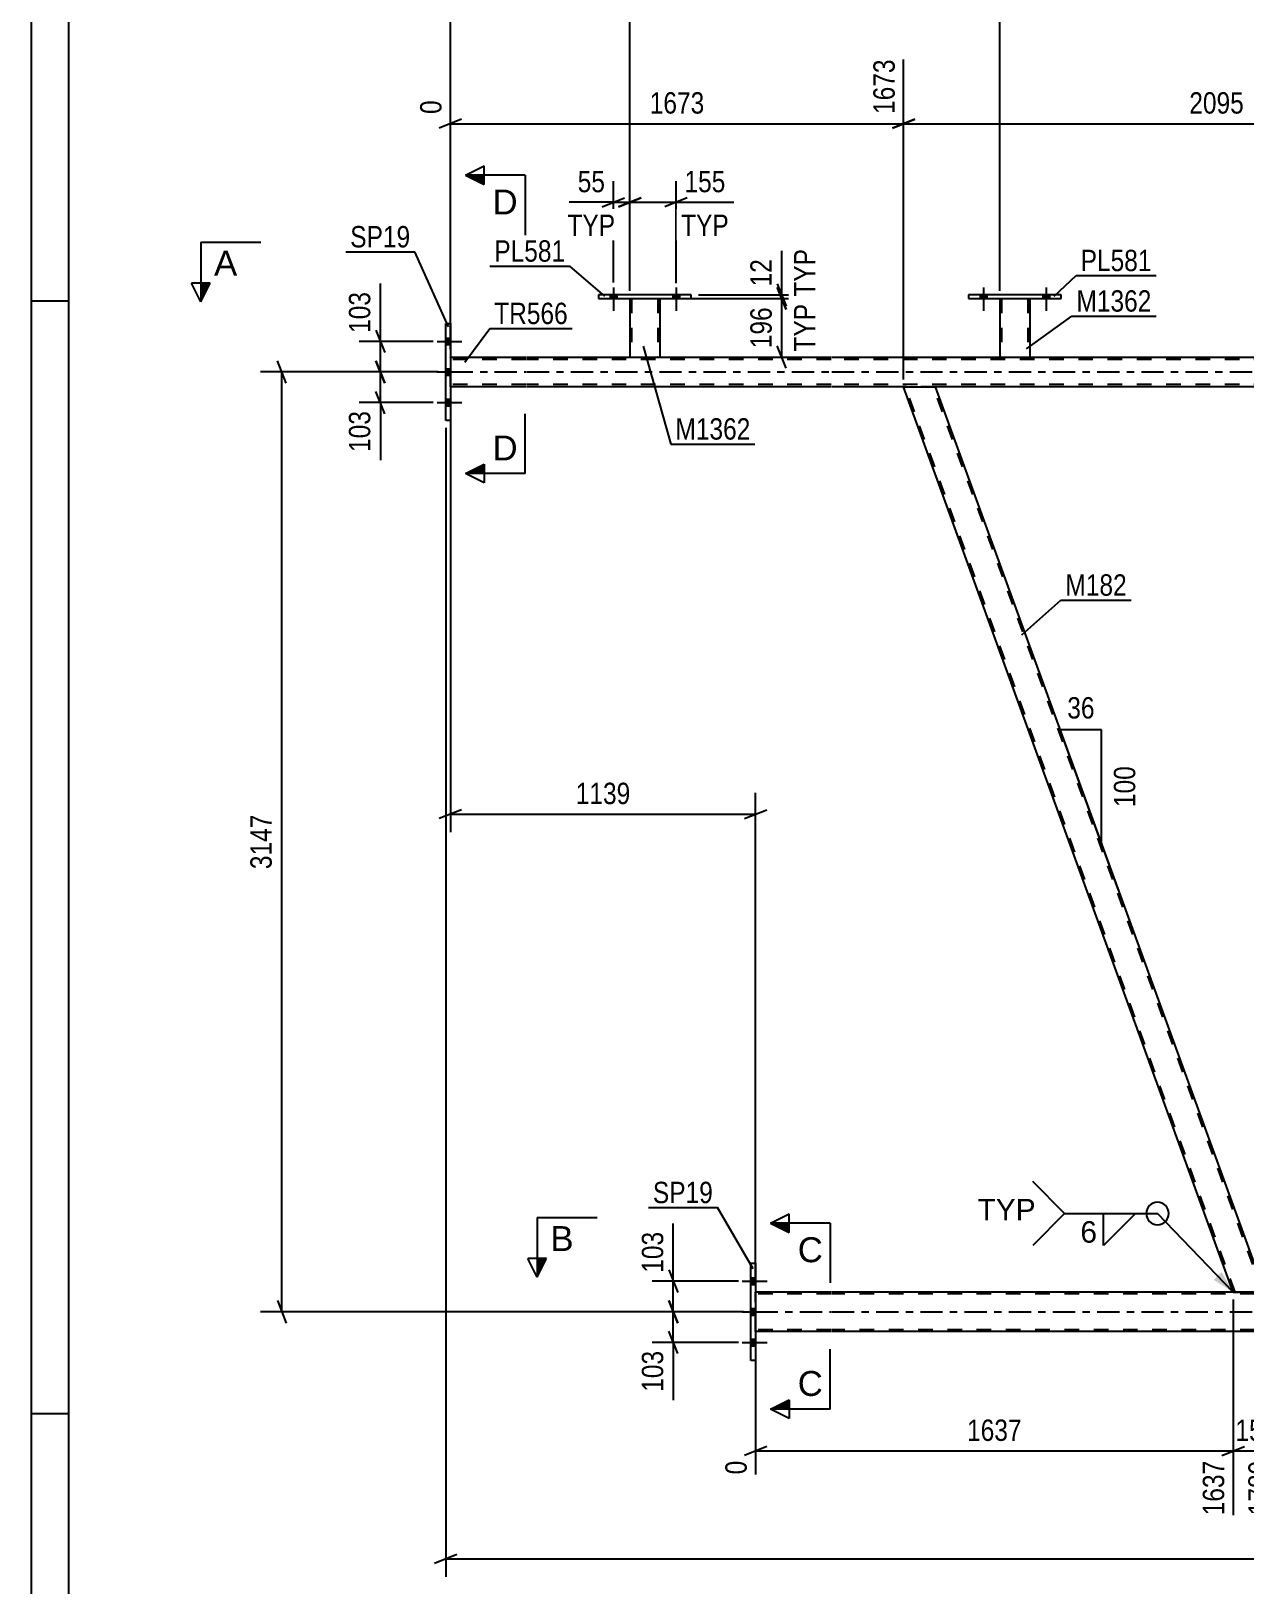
# Model space of a CAD drawing. Header units: millimetres. Extents: x 0 to 841, y 0 to 594.
# Drawn here: x 0 to 162.5, y 275.1 to 483.2 of the extents above; entities that cross this region are included whole.
import ezdxf

# ---------------------------------------------------------------- set-up
doc = ezdxf.new("R2010")
doc.units = ezdxf.units.MM
doc.linetypes.add('DXK_LINE_DOT2', pattern=[3.9198, 1.9599, -1.9599])
doc.linetypes.add('DXK_LINE_DOT3', pattern=[5.9187, 2.979, -0.9799, 0.9799, -0.9799])
doc.styles.add('Arial', font='ARIAL.TTF', dxfattribs={"height": 0.2})
doc.styles.add('Arial Narrow', font='ARIALN.TTF', dxfattribs={"height": 0.2})

# ---------------------------------------------------------------- blocks, each defined once
blk = doc.blocks.new('Unknown-318887959-1135')
at = {"color": 5, "linetype": 'Continuous'}
for p, q in [((0, 594), (0, 0)), ((5, 589), (5, 5)), ((5, 447), (0, 447)), ((5, 298), (0, 298))]:
    blk.add_line(p, q, dxfattribs=at)
blk = doc.blocks.new('Bolt-318887959-3655 - 3653')
at = {"linetype": 'Continuous'}
for points in [[(127.09, 447.37), (127.97, 447.37), (127.97, 447.85), (127.09, 447.85)], [(135.49, 447.37), (136.37, 447.37), (136.37, 447.85), (135.49, 447.85)]]:
    blk.add_hatch(color=1, dxfattribs=at).paths.add_polyline_path(points)
at = {"color": 1, "linetype": 'Continuous'}
for p, q in [((127.09, 447.85), (127.09, 447.37)), ((127.53, 448.85), (127.53, 445.73)), ((127.97, 447.85), (127.97, 447.37)), ((135.49, 447.85), (135.49, 447.37)), ((135.93, 448.85), (135.93, 445.73)), ((136.37, 447.85), (136.37, 447.37))]:
    blk.add_line(p, q, dxfattribs=at)
blk = doc.blocks.new('Part-318887959-3784 - 3653')
at = {"color": 7, "linetype": 'DXK_LINE_DOT2'}
for p, q in [((129.73, 447.38), (133.73, 447.38)), ((129.73, 447.37), (129.73, 447.38)), ((129.73, 447.38), (129.73, 447.37)), ((129.97, 447.38), (129.97, 439.53)), ((133.49, 447.38), (133.49, 439.53)), ((133.73, 447.38), (133.73, 447.37)), ((133.73, 447.37), (133.73, 447.38)), ((133.43, 439.53), (133.47, 439.53)), ((133.43, 439.53), (133.47, 439.53)), ((133.47, 439.53), (133.49, 439.53)), ((133.47, 439.53), (133.49, 439.53))]:
    blk.add_line(p, q, dxfattribs=at)
at = {"color": 2, "linetype": 'Continuous'}
for p, q in [((129.73, 447.37), (129.73, 439.53)), ((133.73, 447.37), (133.73, 439.53)), ((129.73, 439.53), (133.73, 439.53))]:
    blk.add_line(p, q, dxfattribs=at)
blk = doc.blocks.new('Part-318887959-3839 - 3653')
at = {"color": 2, "linetype": 'Continuous'}
for p, q in [((75.98, 447.85), (75.98, 447.37)), ((88.38, 447.85), (75.98, 447.85)), ((88.38, 447.37), (88.38, 447.85)), ((75.98, 447.37), (88.38, 447.37))]:
    blk.add_line(p, q, dxfattribs=at)
blk = doc.blocks.new('Bolt-318887959-3850 - 3653')
at = {"linetype": 'Continuous'}
for points in [[(77.54, 447.37), (78.42, 447.37), (78.42, 447.85), (77.54, 447.85)], [(85.94, 447.37), (86.82, 447.37), (86.82, 447.85), (85.94, 447.85)]]:
    blk.add_hatch(color=1, dxfattribs=at).paths.add_polyline_path(points)
at = {"color": 1, "linetype": 'Continuous'}
for p, q in [((77.54, 447.85), (77.54, 447.37)), ((77.98, 448.85), (77.98, 445.73)), ((78.42, 447.85), (78.42, 447.37)), ((85.94, 447.85), (85.94, 447.37)), ((86.38, 448.85), (86.38, 445.73)), ((86.82, 447.85), (86.82, 447.37))]:
    blk.add_line(p, q, dxfattribs=at)
blk = doc.blocks.new('Part-318887959-3844 - 3653')
at = {"color": 7, "linetype": 'DXK_LINE_DOT2'}
for p, q in [((80.18, 447.38), (84.18, 447.38)), ((80.18, 447.37), (80.18, 447.38)), ((80.18, 447.38), (80.18, 447.37)), ((80.42, 447.38), (80.42, 439.53)), ((83.94, 447.38), (83.94, 439.53)), ((84.18, 447.38), (84.18, 447.37)), ((84.18, 447.37), (84.18, 447.38)), ((83.92, 439.53), (83.88, 439.53)), ((83.88, 439.53), (83.92, 439.53)), ((83.94, 439.53), (83.92, 439.53)), ((83.92, 439.53), (83.94, 439.53))]:
    blk.add_line(p, q, dxfattribs=at)
at = {"color": 2, "linetype": 'Continuous'}
for p, q in [((80.18, 447.37), (80.18, 439.53)), ((84.18, 447.37), (84.18, 439.53)), ((80.18, 439.53), (84.18, 439.53))]:
    blk.add_line(p, q, dxfattribs=at)
blk = doc.blocks.new('Part-318887959-3849 - 3653')
at = {"color": 2, "linetype": 'Continuous'}
for p, q in [((125.53, 447.85), (125.53, 447.37)), ((137.93, 447.85), (125.53, 447.85)), ((137.93, 447.37), (137.93, 447.85)), ((125.53, 447.37), (137.93, 447.37))]:
    blk.add_line(p, q, dxfattribs=at)
blk = doc.blocks.new('Bolt-318887959-3851 - 3653')
at = {"linetype": 'Continuous'}
for points in [[(77.54, 447.37), (78.42, 447.37), (78.42, 447.85), (77.54, 447.85)], [(85.94, 447.37), (86.82, 447.37), (86.82, 447.85), (85.94, 447.85)]]:
    blk.add_hatch(color=1, dxfattribs=at).paths.add_polyline_path(points)
at = {"color": 1, "linetype": 'Continuous'}
for p, q in [((77.54, 447.85), (77.54, 447.37)), ((77.98, 448.85), (77.98, 445.73)), ((78.42, 447.85), (78.42, 447.37)), ((85.94, 447.85), (85.94, 447.37)), ((86.38, 448.85), (86.38, 445.73)), ((86.82, 447.85), (86.82, 447.37))]:
    blk.add_line(p, q, dxfattribs=at)
blk = doc.blocks.new('Bolt-318887959-3852 - 3653')
at = {"linetype": 'Continuous'}
for points in [[(127.09, 447.37), (127.97, 447.37), (127.97, 447.85), (127.09, 447.85)], [(135.49, 447.37), (136.37, 447.37), (136.37, 447.85), (135.49, 447.85)]]:
    blk.add_hatch(color=1, dxfattribs=at).paths.add_polyline_path(points)
at = {"color": 1, "linetype": 'Continuous'}
for p, q in [((127.09, 447.85), (127.09, 447.37)), ((127.53, 448.85), (127.53, 445.73)), ((127.97, 447.85), (127.97, 447.37)), ((135.49, 447.85), (135.49, 447.37)), ((135.93, 448.85), (135.93, 445.73)), ((136.37, 447.85), (136.37, 447.37))]:
    blk.add_line(p, q, dxfattribs=at)
blk = doc.blocks.new('Bolt-318887959-3920 - 3653')
at = {"linetype": 'Continuous'}
for points in [[(56.16, 441.19), (56.16, 442.07), (55.52, 442.07), (55.52, 441.19)], [(56.16, 441.19), (56.16, 442.07), (55.52, 442.07), (55.52, 441.19)], [(56.16, 441.19), (56.16, 442.07), (55.52, 442.07), (55.52, 441.19)], [(56.16, 437.09), (56.16, 437.97), (55.52, 437.97), (55.52, 437.09)], [(56.16, 437.09), (56.16, 437.97), (55.52, 437.97), (55.52, 437.09)], [(56.16, 432.99), (56.16, 433.87), (55.52, 433.87), (55.52, 432.99)], [(56.16, 432.99), (56.16, 433.87), (55.52, 433.87), (55.52, 432.99)], [(56.16, 432.99), (56.16, 433.87), (55.52, 433.87), (55.52, 432.99)]]:
    blk.add_hatch(color=1, dxfattribs=at).paths.add_polyline_path(points)
at = {"color": 1, "linetype": 'Continuous'}
for p, q in [((54.36, 441.63), (57.68, 441.63)), ((54.36, 441.63), (57.68, 441.63)), ((54.36, 441.63), (57.68, 441.63)), ((55.52, 442.07), (56.16, 442.07)), ((55.52, 442.07), (56.16, 442.07)), ((55.52, 442.07), (56.16, 442.07)), ((55.52, 441.19), (56.16, 441.19)), ((55.52, 441.19), (56.16, 441.19)), ((55.52, 441.19), (56.16, 441.19)), ((54.36, 437.53), (57.68, 437.53)), ((54.36, 437.53), (57.68, 437.53)), ((55.52, 437.97), (56.16, 437.97)), ((55.52, 437.97), (56.16, 437.97)), ((55.52, 437.09), (56.16, 437.09)), ((55.52, 437.09), (56.16, 437.09)), ((54.36, 433.43), (57.68, 433.43)), ((54.36, 433.43), (57.68, 433.43)), ((54.36, 433.43), (57.68, 433.43)), ((55.52, 433.87), (56.16, 433.87)), ((55.52, 433.87), (56.16, 433.87)), ((55.52, 433.87), (56.16, 433.87)), ((55.52, 432.99), (56.16, 432.99)), ((55.52, 432.99), (56.16, 432.99)), ((55.52, 432.99), (56.16, 432.99))]:
    blk.add_line(p, q, dxfattribs=at)
blk = doc.blocks.new('Bolt-318887959-3921 - 3653')
at = {"linetype": 'Continuous'}
for points in [[(97.03, 315.33), (97.03, 316.21), (96.39, 316.21), (96.39, 315.33)], [(97.03, 315.33), (97.03, 316.21), (96.39, 316.21), (96.39, 315.33)], [(97.03, 315.33), (97.03, 316.21), (96.39, 316.21), (96.39, 315.33)], [(97.03, 311.23), (97.03, 312.11), (96.39, 312.11), (96.39, 311.23)], [(97.03, 311.23), (97.03, 312.11), (96.39, 312.11), (96.39, 311.23)], [(97.03, 307.13), (97.03, 308.01), (96.39, 308.01), (96.39, 307.13)], [(97.03, 307.13), (97.03, 308.01), (96.39, 308.01), (96.39, 307.13)], [(97.03, 307.13), (97.03, 308.01), (96.39, 308.01), (96.39, 307.13)]]:
    blk.add_hatch(color=1, dxfattribs=at).paths.add_polyline_path(points)
at = {"color": 1, "linetype": 'Continuous'}
for p, q in [((95.23, 315.77), (98.55, 315.77)), ((95.23, 315.77), (98.55, 315.77)), ((95.23, 315.77), (98.55, 315.77)), ((96.39, 316.21), (97.03, 316.21)), ((96.39, 316.21), (97.03, 316.21)), ((96.39, 316.21), (97.03, 316.21)), ((96.39, 315.33), (97.03, 315.33)), ((96.39, 315.33), (97.03, 315.33)), ((96.39, 315.33), (97.03, 315.33)), ((95.23, 311.67), (98.55, 311.67)), ((95.23, 311.67), (98.55, 311.67)), ((96.39, 312.11), (97.03, 312.11)), ((96.39, 312.11), (97.03, 312.11)), ((96.39, 311.23), (97.03, 311.23)), ((96.39, 311.23), (97.03, 311.23)), ((96.39, 308.01), (97.03, 308.01)), ((96.39, 308.01), (97.03, 308.01)), ((96.39, 308.01), (97.03, 308.01)), ((95.23, 307.57), (98.55, 307.57)), ((95.23, 307.57), (98.55, 307.57)), ((95.23, 307.57), (98.55, 307.57)), ((96.39, 307.13), (97.03, 307.13)), ((96.39, 307.13), (97.03, 307.13)), ((96.39, 307.13), (97.03, 307.13))]:
    blk.add_line(p, q, dxfattribs=at)
blk = doc.blocks.new('Part-318887959-4007 - 3653')
at = {"color": 2, "linetype": 'Continuous'}
for p, q in [((160.97, 314.31), (116.85, 435.53)), ((116.85, 435.53), (121.11, 435.53)), ((163.96, 317.78), (121.11, 435.53))]:
    blk.add_line(p, q, dxfattribs=at)
at = {"color": 7, "linetype": 'DXK_LINE_DOT2'}
for p, q in [((161.23, 314.31), (117.1, 435.53)), ((164.97, 314.31), (120.85, 435.53)), ((165.23, 314.31), (163.96, 317.78)), ((160.97, 314.31), (165.23, 314.31))]:
    blk.add_line(p, q, dxfattribs=at)
blk = doc.blocks.new('Part-318887959-4024 - 3653')
at = {"color": 2, "linetype": 'Continuous'}
for p, q in [((107.15, 314.31), (97.03, 314.31)), ((241.83, 314.31), (107.25, 314.31)), ((107.15, 309.03), (97.03, 309.03)), ((241.83, 309.03), (107.25, 309.03))]:
    blk.add_line(p, q, dxfattribs=at)
at = {"color": 7, "linetype": 'DXK_LINE_DOT2'}
for p, q in [((97.03, 309.03), (97.03, 314.31)), ((107.15, 314.07), (97.03, 314.07)), ((783.19, 314.07), (107.25, 314.07)), ((107.15, 309.27), (97.03, 309.27)), ((783.19, 309.27), (107.25, 309.27))]:
    blk.add_line(p, q, dxfattribs=at)
at = {"color": 7, "linetype": 'DXK_LINE_DOT3'}
for p, q in [((97.03, 311.67), (107.15, 311.67)), ((107.25, 311.67), (783.19, 311.67))]:
    blk.add_line(p, q, dxfattribs=at)
blk = doc.blocks.new('Part-318887959-4038 - 3653')
at = {"color": 2, "linetype": 'Continuous'}
for p, q in [((55.52, 431.03), (55.52, 444.03)), ((55.52, 444.03), (56.16, 444.03)), ((56.16, 444.03), (56.16, 431.03)), ((56.16, 431.03), (55.52, 431.03))]:
    blk.add_line(p, q, dxfattribs=at)
blk = doc.blocks.new('Part-318887959-4097 - 3653')
at = {"color": 2, "linetype": 'Continuous'}
for p, q in [((56.16, 439.53), (66.28, 439.53)), ((66.38, 439.53), (107.15, 439.53)), ((107.25, 439.53), (608.66, 439.53)), ((66.28, 435.53), (56.16, 435.53)), ((107.15, 435.53), (66.38, 435.53)), ((116.85, 435.53), (107.25, 435.53)), ((200.67, 435.53), (121.11, 435.53))]:
    blk.add_line(p, q, dxfattribs=at)
at = {"color": 7, "linetype": 'DXK_LINE_DOT2'}
for p, q in [((56.16, 435.53), (56.16, 439.53)), ((66.28, 439.21), (56.16, 439.21)), ((107.15, 439.21), (66.38, 439.21)), ((608.66, 439.21), (107.25, 439.21)), ((66.28, 435.85), (56.16, 435.85)), ((107.15, 435.85), (66.38, 435.85)), ((608.66, 435.85), (107.25, 435.85)), ((121.11, 435.53), (116.85, 435.53))]:
    blk.add_line(p, q, dxfattribs=at)
at = {"color": 7, "linetype": 'DXK_LINE_DOT3'}
for p, q in [((56.16, 437.53), (66.28, 437.53)), ((66.38, 437.53), (107.15, 437.53)), ((107.25, 437.53), (608.66, 437.53))]:
    blk.add_line(p, q, dxfattribs=at)
blk = doc.blocks.new('Part-318887959-4113 - 3653')
at = {"color": 2, "linetype": 'Continuous'}
for p, q in [((96.39, 305.17), (96.39, 318.17)), ((96.39, 318.17), (97.03, 318.17)), ((97.03, 318.17), (97.03, 305.17)), ((97.03, 305.17), (96.39, 305.17))]:
    blk.add_line(p, q, dxfattribs=at)
blk = doc.blocks.new('StraightDimension-318887959-5090 - 3653')
at = {"color": 7, "linetype": 'Continuous'}
for p, q in [((129.73, 448.38), (129.73, 498.15)), ((80.18, 448.38), (80.18, 496.32)), ((81.68, 490.14), (78.68, 488.94)), ((80.18, 489.54), (129.73, 489.54)), ((128.23, 488.94), (131.23, 490.14))]:
    blk.add_line(p, q, dxfattribs=at)
at = {"color": 0, "linetype": 'Continuous'}
blk.add_wipeout([(129.13, 498.75), (124.93, 498.75), (124.93, 490.24), (129.13, 490.24)], dxfattribs=at)
at = {"color": 0}
blk.add_wipeout([(109.21, 490.29), (109.21, 494.49), (100.7, 494.49), (100.7, 490.29)], dxfattribs=at)
at = {"color": 3, "linetype": 'Continuous', "style": 'Arial Narrow'}
blk.add_text('1995', height=2.863, rotation=90.0002, dxfattribs=at).set_placement((128.53, 490.84))
at = {"color": 3, "style": 'Arial Narrow'}
blk.add_text('1277', height=2.863, dxfattribs=at).set_placement((101.3, 490.89))
blk = doc.blocks.new('AngleDimension-318887959-4678 - 3653')
at = {"color": 7, "linetype": 'Continuous'}
for p, q in [((143.36, 389.62), (137.82, 389.62)), ((143.36, 374.39), (137.82, 389.62)), ((143.36, 374.39), (143.36, 389.62)), ((145.63, 368.15), (143.36, 374.39))]:
    blk.add_line(p, q, dxfattribs=at)
at = {"color": 0}
for points in [[(143.02, 390.52), (143.02, 394.72), (138.16, 394.72), (138.16, 390.52)], [(148.46, 385.35), (144.26, 385.35), (144.26, 378.66), (148.46, 378.66)]]:
    blk.add_wipeout(points, dxfattribs=at)
at = {"color": 3, "style": 'Arial Narrow'}
blk.add_text('36', height=2.863, dxfattribs=at).set_placement((138.76, 391.12))
blk.add_text('100', height=2.863, rotation=90.0002, dxfattribs=at).set_placement((147.86, 379.26))
blk = doc.blocks.new('StraightDimension-318887959-4635 - 3653')
at = {"color": 7, "linetype": 'Continuous'}
for p, q in [((160.97, 313.31), (160.97, 284.42)), ((167.07, 313.31), (167.07, 284.42)), ((159.47, 292.43), (162.47, 293.63)), ((168.57, 293.63), (165.57, 292.43)), ((160.97, 293.03), (167.07, 293.03))]:
    blk.add_line(p, q, dxfattribs=at)
at = {"color": 0}
blk.add_wipeout([(167.36, 293.78), (167.36, 297.98), (160.68, 297.98), (160.68, 293.78)], dxfattribs=at)
at = {"color": 0, "linetype": 'Continuous'}
blk.add_wipeout([(166.47, 292.33), (162.27, 292.33), (162.27, 283.82), (166.47, 283.82)], dxfattribs=at)
at = {"color": 3, "style": 'Arial Narrow'}
blk.add_text('153', height=2.863, dxfattribs=at).set_placement((161.28, 294.38))
at = {"color": 3, "linetype": 'Continuous', "style": 'Arial Narrow'}
blk.add_text('1789', height=2.863, rotation=90.0002, dxfattribs=at).set_placement((165.87, 284.42))
blk = doc.blocks.new('StraightDimension-318887959-4706 - 3653')
at = {"color": 7, "linetype": 'Continuous'}
for p, q in [((116.85, 436.53), (116.85, 479.39)), ((56.16, 445.03), (56.16, 473.91)), ((57.66, 471.38), (54.66, 470.18)), ((56.16, 470.78), (116.85, 470.78)), ((115.35, 470.18), (118.35, 471.38))]:
    blk.add_line(p, q, dxfattribs=at)
at = {"color": 0, "linetype": 'Continuous'}
for points in [[(116.25, 479.99), (112.05, 479.99), (112.05, 471.48), (116.25, 471.48)], [(55.56, 474.51), (51.36, 474.51), (51.36, 471.48), (55.56, 471.48)]]:
    blk.add_wipeout(points, dxfattribs=at)
at = {"color": 0}
blk.add_wipeout([(90.76, 471.53), (90.76, 475.73), (82.25, 475.73), (82.25, 471.53)], dxfattribs=at)
at = {"color": 3, "linetype": 'Continuous', "style": 'Arial Narrow'}
for s, height, p in [('1673', 2.863, (115.65, 472.08)), ('0', 2.86, (54.96, 472.08))]:
    blk.add_text(s, height=height, rotation=90.0002, dxfattribs=at).set_placement(p)
at = {"color": 3, "style": 'Arial Narrow'}
blk.add_text('1673', height=2.863, dxfattribs=at).set_placement((82.85, 472.13))
blk = doc.blocks.new('StraightDimension-318887959-5061 - 3653')
at = {"color": 7, "linetype": 'Continuous'}
for p, q in [((99.93, 448.88), (101.13, 445.88)), ((85.18, 447.38), (102.93, 447.38)), ((100.53, 439.53), (100.53, 447.38)), ((85.18, 439.53), (102.93, 439.53)), ((101.13, 438.03), (99.93, 441.03))]:
    blk.add_line(p, q, dxfattribs=at)
at = {"color": 0}
blk.add_wipeout([(99.78, 446.8), (95.58, 446.8), (95.58, 440.11), (99.78, 440.11)], dxfattribs=at)
at = {"color": 0, "linetype": 'Continuous'}
blk.add_wipeout([(105.63, 447.25), (101.43, 447.25), (101.43, 439.66), (105.63, 439.66)], dxfattribs=at)
at = {"color": 3, "style": 'Arial Narrow'}
blk.add_text('196', height=2.863, rotation=90.0002, dxfattribs=at).set_placement((99.18, 440.71))
at = {"color": 3, "linetype": 'Continuous', "style": 'Arial Narrow'}
blk.add_text('TYP', height=2.863, rotation=90.0002, dxfattribs=at).set_placement((105.03, 440.26))
blk = doc.blocks.new('StraightDimension-318887959-5035 - 3653')
at = {"color": 7, "linetype": 'Continuous'}
for p, q in [((56.16, 434.53), (56.16, 375.91)), ((97.03, 315.31), (97.03, 381.16)), ((57.66, 378.91), (54.66, 377.71)), ((95.53, 377.71), (98.53, 378.91)), ((56.16, 378.31), (97.03, 378.31))]:
    blk.add_line(p, q, dxfattribs=at)
at = {"color": 0}
blk.add_wipeout([(80.85, 379.06), (80.85, 383.26), (72.34, 383.26), (72.34, 379.06)], dxfattribs=at)
at = {"color": 3, "style": 'Arial Narrow'}
blk.add_text('1139', height=2.863, dxfattribs=at).set_placement((72.94, 379.66))
blk = doc.blocks.new('StraightDimension-318887959-4654 - 3653')
at = {"color": 7, "linetype": 'Continuous'}
for p, q in [((160.97, 313.31), (160.97, 284.42)), ((97.03, 308.03), (97.03, 289.9)), ((98.53, 293.63), (95.53, 292.43)), ((159.47, 292.43), (162.47, 293.63)), ((97.03, 293.03), (160.97, 293.03))]:
    blk.add_line(p, q, dxfattribs=at)
at = {"color": 0}
blk.add_wipeout([(133.26, 293.78), (133.26, 297.98), (124.74, 297.98), (124.74, 293.78)], dxfattribs=at)
at = {"color": 0, "linetype": 'Continuous'}
for points in [[(96.43, 292.33), (92.23, 292.33), (92.23, 289.3), (96.43, 289.3)], [(160.37, 292.33), (156.17, 292.33), (156.17, 283.82), (160.37, 283.82)]]:
    blk.add_wipeout(points, dxfattribs=at)
at = {"color": 3, "style": 'Arial Narrow'}
blk.add_text('1637', height=2.863, dxfattribs=at).set_placement((125.34, 294.38))
at = {"color": 3, "linetype": 'Continuous', "style": 'Arial Narrow'}
for s, height, p in [('0', 2.86, (95.83, 289.9)), ('1637', 2.863, (159.77, 284.42))]:
    blk.add_text(s, height=height, rotation=90.0002, dxfattribs=at).set_placement(p)
blk = doc.blocks.new('StraightDimension-318887959-5100 - 3653')
at = {"color": 7, "linetype": 'Continuous'}
for p, q in [((129.73, 448.38), (129.73, 498.15)), ((180.81, 448.38), (180.81, 498.15)), ((131.23, 490.14), (128.23, 488.94)), ((129.73, 489.54), (180.81, 489.54)), ((179.31, 488.94), (182.31, 490.14))]:
    blk.add_line(p, q, dxfattribs=at)
at = {"color": 0, "linetype": 'Continuous'}
blk.add_wipeout([(180.21, 498.75), (176.01, 498.75), (176.01, 490.24), (180.21, 490.24)], dxfattribs=at)
at = {"color": 0}
blk.add_wipeout([(159.53, 490.29), (159.53, 494.49), (151.01, 494.49), (151.01, 490.29)], dxfattribs=at)
at = {"color": 3, "linetype": 'Continuous', "style": 'Arial Narrow'}
blk.add_text('3272', height=2.863, rotation=90.0002, dxfattribs=at).set_placement((179.61, 490.84))
at = {"color": 3, "style": 'Arial Narrow'}
blk.add_text('1277', height=2.863, dxfattribs=at).set_placement((151.61, 490.89))
blk = doc.blocks.new('StraightDimension-318887959-4384 - 3653')
at = {"color": 7, "linetype": 'Continuous'}
for p, q in [((54.52, 437.53), (30.73, 437.53)), ((34.18, 436.03), (32.98, 439.03)), ((33.58, 311.67), (33.58, 437.53)), ((32.98, 313.17), (34.18, 310.17)), ((95.39, 311.67), (30.73, 311.67))]:
    blk.add_line(p, q, dxfattribs=at)
at = {"color": 0}
blk.add_wipeout([(32.83, 378.86), (28.63, 378.86), (28.63, 370.35), (32.83, 370.35)], dxfattribs=at)
at = {"color": 3, "style": 'Arial Narrow'}
blk.add_text('3147', height=2.863, rotation=90.0002, dxfattribs=at).set_placement((32.23, 370.95))
blk = doc.blocks.new('StraightDimension-318887959-4667 - 3653')
at = {"color": 7, "linetype": 'Continuous'}
for p, q in [((55.52, 430.03), (55.52, 276.17)), ((57.02, 279.17), (54.02, 277.97)), ((55.52, 278.57), (794.05, 278.57))]:
    blk.add_line(p, q, dxfattribs=at)
blk = doc.blocks.new('StraightDimension-318887959-4716 - 3653')
at = {"color": 7, "linetype": 'Continuous'}
for p, q in [((116.85, 436.53), (116.85, 479.39)), ((200.67, 436.53), (200.67, 479.39)), ((118.35, 471.38), (115.35, 470.18)), ((116.85, 470.78), (200.67, 470.78)), ((199.17, 470.18), (202.17, 471.38))]:
    blk.add_line(p, q, dxfattribs=at)
at = {"color": 0, "linetype": 'Continuous'}
blk.add_wipeout([(200.07, 479.99), (195.87, 479.99), (195.87, 471.48), (200.07, 471.48)], dxfattribs=at)
at = {"color": 0}
blk.add_wipeout([(163.01, 471.53), (163.01, 475.73), (154.5, 475.73), (154.5, 471.53)], dxfattribs=at)
at = {"color": 3, "linetype": 'Continuous', "style": 'Arial Narrow'}
blk.add_text('3769', height=2.863, rotation=90.0002, dxfattribs=at).set_placement((199.47, 472.08))
at = {"color": 3, "style": 'Arial Narrow'}
blk.add_text('2095', height=2.863, dxfattribs=at).set_placement((155.1, 472.13))
blk = doc.blocks.new('StraightDimension-318887959-5272 - 3653')
at = {"color": 7, "linetype": 'Continuous'}
for p, q in [((85.4, 317.27), (86.6, 314.27)), ((94.74, 315.77), (83.15, 315.77)), ((86, 311.67), (86, 315.77)), ((86.6, 310.17), (85.4, 313.17)), ((94.74, 311.67), (83.15, 311.67))]:
    blk.add_line(p, q, dxfattribs=at)
at = {"color": 0}
blk.add_wipeout([(85.25, 322.98), (81.05, 322.98), (81.05, 316.3), (85.25, 316.3)], dxfattribs=at)
at = {"color": 7, "linetype": 'Continuous'}
blk.add_line((86, 315.77), (86, 323.51), dxfattribs=at)
blk.add_line((86, 315.77), (86, 323.51), dxfattribs=at)
at = {"color": 3, "style": 'Arial Narrow'}
blk.add_text('103', height=2.863, rotation=90.0002, dxfattribs=at).set_placement((84.65, 316.9))
blk = doc.blocks.new('StraightDimension-318887959-5046 - 3653')
at = {"color": 7, "linetype": 'Continuous'}
for p, q in [((77.98, 449.52), (77.98, 463.1)), ((80.18, 448.38), (80.18, 463.1)), ((76.48, 459.65), (79.48, 460.85)), ((77.98, 460.25), (80.18, 460.25)), ((81.68, 460.85), (78.68, 459.65))]:
    blk.add_line(p, q, dxfattribs=at)
at = {"color": 0}
blk.add_wipeout([(77.45, 461), (77.45, 465.2), (72.6, 465.2), (72.6, 461)], dxfattribs=at)
at = {"color": 7, "linetype": 'Continuous'}
blk.add_line((77.98, 460.25), (72.07, 460.25), dxfattribs=at)
at = {"color": 3, "style": 'Arial Narrow'}
blk.add_text('55', height=2.863, dxfattribs=at).set_placement((73.2, 461.6))
at = {"color": 0, "linetype": 'Continuous'}
blk.add_wipeout([(78.82, 455.15), (78.82, 459.35), (71.23, 459.35), (71.23, 455.15)], dxfattribs=at)
at = {"color": 7, "linetype": 'Continuous'}
blk.add_line((77.98, 460.25), (72.07, 460.25), dxfattribs=at)
at = {"color": 3, "linetype": 'Continuous', "style": 'Arial Narrow'}
blk.add_text('TYP', height=2.863, dxfattribs=at).set_placement((71.83, 455.75))
blk = doc.blocks.new('StraightDimension-318887959-5053 - 3653')
at = {"color": 7, "linetype": 'Continuous'}
for p, q in [((80.18, 448.38), (80.18, 463.1)), ((86.38, 449.41), (86.38, 463.1)), ((78.68, 459.65), (81.68, 460.85)), ((80.18, 460.25), (86.38, 460.25)), ((87.88, 460.85), (84.88, 459.65))]:
    blk.add_line(p, q, dxfattribs=at)
at = {"color": 0}
blk.add_wipeout([(93.59, 461), (93.59, 465.2), (86.9, 465.2), (86.9, 461)], dxfattribs=at)
at = {"color": 7, "linetype": 'Continuous'}
blk.add_line((86.38, 460.25), (94.11, 460.25), dxfattribs=at)
at = {"color": 3, "style": 'Arial Narrow'}
blk.add_text('155', height=2.863, dxfattribs=at).set_placement((87.5, 461.6))
at = {"color": 0, "linetype": 'Continuous'}
blk.add_wipeout([(94.04, 455.15), (94.04, 459.35), (86.45, 459.35), (86.45, 455.15)], dxfattribs=at)
at = {"color": 7, "linetype": 'Continuous'}
blk.add_line((86.38, 460.25), (94.11, 460.25), dxfattribs=at)
at = {"color": 3, "linetype": 'Continuous', "style": 'Arial Narrow'}
blk.add_text('TYP', height=2.863, dxfattribs=at).set_placement((87.05, 455.75))
blk = doc.blocks.new('StraightDimension-318887959-5071 - 3653')
at = {"color": 7, "linetype": 'Continuous'}
for p, q in [((89.38, 447.85), (102.93, 447.85)), ((99.93, 449.35), (101.13, 446.35)), ((101.13, 445.88), (99.93, 448.88)), ((100.53, 447.38), (100.53, 447.85)), ((85.18, 447.38), (102.93, 447.38))]:
    blk.add_line(p, q, dxfattribs=at)
at = {"color": 0}
blk.add_wipeout([(99.78, 453.24), (95.58, 453.24), (95.58, 448.38), (99.78, 448.38)], dxfattribs=at)
at = {"color": 7, "linetype": 'Continuous'}
blk.add_line((100.53, 447.85), (100.53, 453.76), dxfattribs=at)
at = {"color": 3, "style": 'Arial Narrow'}
blk.add_text('12', height=2.863, rotation=90.0002, dxfattribs=at).set_placement((99.18, 448.98))
at = {"color": 0, "linetype": 'Continuous'}
blk.add_wipeout([(105.63, 454.6), (101.43, 454.6), (101.43, 447.01), (105.63, 447.01)], dxfattribs=at)
at = {"color": 7, "linetype": 'Continuous'}
blk.add_line((100.53, 447.85), (100.53, 453.76), dxfattribs=at)
at = {"color": 3, "linetype": 'Continuous', "style": 'Arial Narrow'}
blk.add_text('TYP', height=2.863, rotation=90.0002, dxfattribs=at).set_placement((105.03, 447.61))
blk = doc.blocks.new('StraightDimension-318887959-5080 - 3653')
at = {"color": 7, "linetype": 'Continuous'}
for p, q in [((80.18, 448.38), (80.18, 496.32)), ((56.16, 440.53), (56.16, 492.67)), ((57.66, 490.14), (54.66, 488.94)), ((56.16, 489.54), (80.18, 489.54)), ((78.68, 488.94), (81.68, 490.14))]:
    blk.add_line(p, q, dxfattribs=at)
at = {"color": 0, "linetype": 'Continuous'}
for points in [[(79.58, 496.92), (75.38, 496.92), (75.38, 490.24), (79.58, 490.24)], [(55.56, 493.27), (51.36, 493.27), (51.36, 490.24), (55.56, 490.24)]]:
    blk.add_wipeout(points, dxfattribs=at)
at = {"color": 0}
blk.add_wipeout([(71.51, 490.29), (71.51, 494.49), (64.83, 494.49), (64.83, 490.29)], dxfattribs=at)
at = {"color": 3, "linetype": 'Continuous', "style": 'Arial Narrow'}
for s, height, p in [('718', 2.863, (78.98, 490.84)), ('0', 2.86, (54.96, 490.84))]:
    blk.add_text(s, height=height, rotation=90.0002, dxfattribs=at).set_placement(p)
at = {"color": 3, "style": 'Arial Narrow'}
blk.add_text('718', height=2.863, dxfattribs=at).set_placement((65.43, 490.89))
blk = doc.blocks.new('StraightDimension-318887959-5251 - 3653')
at = {"color": 7, "linetype": 'Continuous'}
for p, q in [((53.86, 441.63), (43.92, 441.63)), ((46.17, 443.13), (47.37, 440.13)), ((46.77, 437.53), (46.77, 441.63)), ((53.86, 437.53), (43.92, 437.53)), ((47.37, 436.03), (46.17, 439.03))]:
    blk.add_line(p, q, dxfattribs=at)
at = {"color": 0}
blk.add_wipeout([(46.02, 448.84), (41.82, 448.84), (41.82, 442.16), (46.02, 442.16)], dxfattribs=at)
at = {"color": 7, "linetype": 'Continuous'}
blk.add_line((46.77, 441.63), (46.77, 449.37), dxfattribs=at)
blk.add_line((46.77, 441.63), (46.77, 449.37), dxfattribs=at)
at = {"color": 3, "style": 'Arial Narrow'}
blk.add_text('103', height=2.863, rotation=90.0002, dxfattribs=at).set_placement((45.42, 442.76))
blk = doc.blocks.new('StraightDimension-318887959-5261 - 3653')
at = {"color": 7, "linetype": 'Continuous'}
for p, q in [((53.86, 437.53), (43.92, 437.53)), ((46.17, 439.03), (47.37, 436.03)), ((46.77, 433.43), (46.77, 437.53)), ((47.37, 431.93), (46.17, 434.93)), ((53.86, 433.43), (43.92, 433.43))]:
    blk.add_line(p, q, dxfattribs=at)
at = {"color": 0}
blk.add_wipeout([(46.02, 432.91), (41.82, 432.91), (41.82, 426.22), (46.02, 426.22)], dxfattribs=at)
at = {"color": 7, "linetype": 'Continuous'}
blk.add_line((46.77, 433.43), (46.77, 425.7), dxfattribs=at)
blk.add_line((46.77, 433.43), (46.77, 425.7), dxfattribs=at)
at = {"color": 3, "style": 'Arial Narrow'}
blk.add_text('103', height=2.863, rotation=90.0002, dxfattribs=at).set_placement((45.42, 426.82))
blk = doc.blocks.new('StraightDimension-318887959-5282 - 3653')
at = {"color": 7, "linetype": 'Continuous'}
for p, q in [((85.4, 313.17), (86.6, 310.17)), ((94.74, 311.67), (83.15, 311.67)), ((86, 307.57), (86, 311.67)), ((86.6, 306.07), (85.4, 309.07)), ((94.74, 307.57), (83.15, 307.57))]:
    blk.add_line(p, q, dxfattribs=at)
at = {"color": 0}
blk.add_wipeout([(85.25, 307.05), (81.05, 307.05), (81.05, 300.36), (85.25, 300.36)], dxfattribs=at)
at = {"color": 7, "linetype": 'Continuous'}
blk.add_line((86, 307.57), (86, 299.84), dxfattribs=at)
blk.add_line((86, 307.57), (86, 299.84), dxfattribs=at)
at = {"color": 3, "style": 'Arial Narrow'}
blk.add_text('103', height=2.863, rotation=90.0002, dxfattribs=at).set_placement((84.65, 300.96))
blk = doc.blocks.new('Mark-318887959-4093 - 3653')
at = {"color": 0}
blk.add_wipeout([(71.88, 443.94), (71.88, 446.94), (62.02, 446.94), (62.02, 443.94)], dxfattribs=at)
blk.add_wipeout([(71.88, 443.94), (71.88, 446.94), (62.02, 446.94), (62.02, 443.94)], dxfattribs=at)
at = {"color": 30, "linetype": 'Continuous'}
for p, q in [((58.08, 438.82), (61.42, 443.34)), ((61.42, 443.34), (72.48, 443.34))]:
    blk.add_line(p, q, dxfattribs=at)
at = {"color": 3, "style": 'Arial Narrow'}
blk.add_text('TR566', height=2.863, dxfattribs=at).set_placement((62.02, 443.94))
blk = doc.blocks.new('Mark-318887959-3835 - 3653')
at = {"color": 0}
blk.add_wipeout([(71.54, 452.3), (71.54, 455.3), (62.03, 455.3), (62.03, 452.3)], dxfattribs=at)
blk.add_wipeout([(71.54, 452.3), (71.54, 455.3), (62.03, 455.3), (62.03, 452.3)], dxfattribs=at)
at = {"color": 30, "linetype": 'Continuous'}
for p in [(61.43, 451.7), (76.83, 447.66)]:
    blk.add_line(p, (72.14, 451.7), dxfattribs=at)
at = {"color": 3, "style": 'Arial Narrow'}
blk.add_text('PL581', height=2.863, dxfattribs=at).set_placement((62.03, 452.3))
blk = doc.blocks.new('Mark-318887959-3780 - 3653')
at = {"color": 0}
blk.add_wipeout([(150.05, 445.61), (150.05, 448.61), (139.99, 448.61), (139.99, 445.61)], dxfattribs=at)
blk.add_wipeout([(150.05, 445.61), (150.05, 448.61), (139.99, 448.61), (139.99, 445.61)], dxfattribs=at)
at = {"color": 30, "linetype": 'Continuous'}
for p, q in [((133.28, 440.61), (139.39, 445.01)), ((139.39, 445.01), (150.65, 445.01))]:
    blk.add_line(p, q, dxfattribs=at)
at = {"color": 3, "style": 'Arial Narrow'}
blk.add_text('M1362', height=2.863, dxfattribs=at).set_placement((139.99, 445.61))
blk = doc.blocks.new('Mark-318887959-3840 - 3653')
at = {"color": 0}
blk.add_wipeout([(96.34, 428.47), (96.34, 431.47), (86.29, 431.47), (86.29, 428.47)], dxfattribs=at)
blk.add_wipeout([(96.34, 428.47), (96.34, 431.47), (86.29, 431.47), (86.29, 428.47)], dxfattribs=at)
at = {"color": 30, "linetype": 'Continuous'}
for p, q in [((81.98, 440.98), (85.69, 427.87)), ((85.69, 427.87), (96.94, 427.87))]:
    blk.add_line(p, q, dxfattribs=at)
at = {"color": 3, "style": 'Arial Narrow'}
blk.add_text('M1362', height=2.863, dxfattribs=at).set_placement((86.29, 428.47))
blk = doc.blocks.new('Mark-318887959-3845 - 3653')
at = {"color": 0}
blk.add_wipeout([(150.06, 451.03), (150.06, 454.03), (140.55, 454.03), (140.55, 451.03)], dxfattribs=at)
blk.add_wipeout([(150.06, 451.03), (150.06, 454.03), (140.55, 454.03), (140.55, 451.03)], dxfattribs=at)
at = {"color": 30, "linetype": 'Continuous'}
for p, q in [((137.01, 447.68), (139.95, 450.43)), ((139.95, 450.43), (150.66, 450.43))]:
    blk.add_line(p, q, dxfattribs=at)
at = {"color": 3, "style": 'Arial Narrow'}
blk.add_text('PL581', height=2.863, dxfattribs=at).set_placement((140.55, 451.03))
blk = doc.blocks.new('Mark-318887959-4003 - 3653')
at = {"color": 0}
blk.add_wipeout([(146.73, 407.57), (146.73, 410.57), (138.51, 410.57), (138.51, 407.57)], dxfattribs=at)
blk.add_wipeout([(146.73, 407.57), (146.73, 410.57), (138.51, 410.57), (138.51, 407.57)], dxfattribs=at)
at = {"color": 30, "linetype": 'Continuous'}
for p, q in [((132.66, 402.34), (137.91, 406.97)), ((137.91, 406.97), (147.33, 406.97))]:
    blk.add_line(p, q, dxfattribs=at)
at = {"color": 3, "style": 'Arial Narrow'}
blk.add_text('M182', height=2.863, dxfattribs=at).set_placement((138.51, 407.57))
blk = doc.blocks.new('Mark-318887959-4034 - 3653')
at = {"color": 0}
blk.add_wipeout([(50.78, 454.21), (50.78, 457.21), (42.74, 457.21), (42.74, 454.21)], dxfattribs=at)
blk.add_wipeout([(50.78, 454.21), (50.78, 457.21), (42.74, 457.21), (42.74, 454.21)], dxfattribs=at)
at = {"color": 30, "linetype": 'Continuous'}
for p in [(42.14, 453.61), (55.88, 443.59)]:
    blk.add_line(p, (51.38, 453.61), dxfattribs=at)
at = {"color": 3, "style": 'Arial Narrow'}
blk.add_text('SP19', height=2.863, dxfattribs=at).set_placement((42.74, 454.21))
blk = doc.blocks.new('WeldMark-318887959-5434 - 3653')
at = {"linetype": 'Continuous'}
blk.add_hatch(color=30, dxfattribs=at).paths.add_polyline_path([(159.43, 316.99), (160.97, 314.31), (158.35, 315.95)])
at = {"color": 3, "linetype": 'Continuous'}
for q in [(134.13, 329.12), (134.13, 320.55)]:
    blk.add_line((138.41, 324.83), q, dxfattribs=at)
at = {"color": 30, "linetype": 'Continuous'}
blk.add_line((160.97, 314.31), (150.84, 324.83), dxfattribs=at)
at = {"color": 3, "linetype": 'Continuous'}
for start, end in [(90, 270), (270, 90)]:
    blk.add_arc((150.84, 324.83), 1.5, start, end, dxfattribs=at)
at = {"color": 0}
blk.add_wipeout([(142.94, 320.73), (142.94, 324.13), (140.31, 324.13), (140.31, 320.73)], dxfattribs=at)
at = {"color": 30, "linetype": 'Continuous'}
blk.add_line((138.41, 324.83), (150.84, 324.83), dxfattribs=at)
at = {"color": 3, "linetype": 'Continuous'}
for p, q in [((143.59, 324.83), (147.88, 324.83)), ((147.88, 324.83), (143.59, 320.55)), ((143.59, 320.55), (143.59, 324.83))]:
    blk.add_line(p, q, dxfattribs=at)
at = {"color": 3, "style": 'Arial'}
blk.add_text('6', height=2.87, dxfattribs=at).set_placement((140.51, 320.93))
at = {"color": 0, "linetype": 'Continuous'}
blk.add_wipeout([(134.51, 323.93), (134.51, 326.93), (126.74, 326.93), (126.74, 323.93)], dxfattribs=at)
blk.add_wipeout([(134.51, 323.93), (134.51, 326.93), (126.74, 326.93), (126.74, 323.93)], dxfattribs=at)
at = {"color": 3, "linetype": 'Continuous', "style": 'Arial'}
blk.add_text('TYP', height=2.865, dxfattribs=at).set_placement((126.74, 323.93))
blk = doc.blocks.new('SectionMark-318887959-5420 - 3653')
at = {"color": 6, "linetype": 'Continuous'}
for p, q in [((22.75, 454.93), (22.75, 446.93)), ((22.75, 446.93), (21.5, 449.43))]:
    blk.add_line(p, q, dxfattribs=at)
at = {"color": 0, "linetype": 'Continuous'}
blk.add_wipeout([(27.61, 450.43), (27.61, 453.93), (24.5, 453.93), (24.5, 450.43)], dxfattribs=at)
at = {"linetype": 'Continuous'}
blk.add_hatch(color=6, dxfattribs=at).paths.add_polyline_path([(22.75, 449.43), (24, 449.43), (22.75, 446.93)])
at = {"color": 6, "linetype": 'Continuous'}
for p, q in [((22.75, 454.93), (30.75, 454.93)), ((24, 449.43), (21.5, 449.43)), ((22.75, 446.93), (24, 449.43))]:
    blk.add_line(p, q, dxfattribs=at)
at = {"color": 3, "linetype": 'Continuous', "style": 'Arial'}
blk.add_text('A', height=3.34, dxfattribs=at).set_placement((24.5, 450.43))
blk = doc.blocks.new('SectionMark-318887959-5424 - 3653')
at = {"linetype": 'Continuous'}
for points in [[(101.53, 323.56), (101.53, 322.31), (99.03, 323.56)], [(101.53, 299.9), (101.53, 298.65), (99.03, 298.65)]]:
    blk.add_hatch(color=6, dxfattribs=at).paths.add_polyline_path(points)
at = {"color": 6, "linetype": 'Continuous'}
for p, q in [((99.03, 323.56), (101.53, 324.81)), ((101.53, 322.31), (101.53, 324.81)), ((107.03, 323.56), (99.03, 323.56)), ((99.03, 323.56), (101.53, 322.31)), ((99.03, 298.65), (101.53, 299.9)), ((101.53, 299.9), (101.53, 297.4)), ((107.03, 298.65), (99.03, 298.65)), ((101.53, 297.4), (99.03, 298.65))]:
    blk.add_line(p, q, dxfattribs=at)
at = {"color": 0, "linetype": 'Continuous'}
for points in [[(106.03, 318.31), (106.03, 321.81), (102.66, 321.81), (102.66, 318.31)], [(106.03, 300.4), (106.03, 303.9), (102.66, 303.9), (102.66, 300.4)]]:
    blk.add_wipeout(points, dxfattribs=at)
at = {"color": 6, "linetype": 'Continuous'}
for p, q in [((107.03, 323.56), (107.03, 315.56)), ((107.03, 298.65), (107.03, 306.65))]:
    blk.add_line(p, q, dxfattribs=at)
at = {"color": 3, "linetype": 'Continuous', "style": 'Arial'}
for p in [(102.66, 318.31), (102.66, 300.4)]:
    blk.add_text('C', height=3.34, dxfattribs=at).set_placement(p)
blk = doc.blocks.new('Mark-318887959-4109 - 3653')
at = {"color": 0}
blk.add_wipeout([(91.31, 326.22), (91.31, 329.22), (83.27, 329.22), (83.27, 326.22)], dxfattribs=at)
blk.add_wipeout([(91.31, 326.22), (91.31, 329.22), (83.27, 329.22), (83.27, 326.22)], dxfattribs=at)
at = {"color": 30, "linetype": 'Continuous'}
for p in [(82.67, 325.62), (96.7, 317.42)]:
    blk.add_line(p, (91.91, 325.62), dxfattribs=at)
at = {"color": 3, "style": 'Arial Narrow'}
blk.add_text('SP19', height=2.863, dxfattribs=at).set_placement((83.27, 326.22))
blk = doc.blocks.new('SectionMark-318887959-5416 - 3653')
at = {"linetype": 'Continuous'}
for points in [[(60.66, 463.87), (60.66, 462.62), (58.16, 463.87)], [(60.66, 425.18), (60.66, 423.93), (58.16, 423.93)]]:
    blk.add_hatch(color=6, dxfattribs=at).paths.add_polyline_path(points)
at = {"color": 6, "linetype": 'Continuous'}
for p, q in [((58.16, 463.87), (60.66, 465.12)), ((60.66, 462.62), (60.66, 465.12)), ((66.16, 463.87), (58.16, 463.87)), ((58.16, 463.87), (60.66, 462.62)), ((58.16, 423.93), (60.66, 425.18)), ((60.66, 425.18), (60.66, 422.68)), ((66.16, 423.93), (58.16, 423.93)), ((60.66, 422.68), (58.16, 423.93))]:
    blk.add_line(p, q, dxfattribs=at)
at = {"color": 0, "linetype": 'Continuous'}
for points in [[(65.16, 458.62), (65.16, 462.12), (61.79, 462.12), (61.79, 458.62)], [(65.16, 425.68), (65.16, 429.18), (61.79, 429.18), (61.79, 425.68)]]:
    blk.add_wipeout(points, dxfattribs=at)
at = {"color": 6, "linetype": 'Continuous'}
for p, q in [((66.16, 463.87), (66.16, 455.87)), ((66.16, 423.93), (66.16, 431.93))]:
    blk.add_line(p, q, dxfattribs=at)
at = {"color": 3, "linetype": 'Continuous', "style": 'Arial'}
for p in [(61.79, 458.62), (61.79, 425.68)]:
    blk.add_text('D', height=3.34, dxfattribs=at).set_placement(p)
blk = doc.blocks.new('SectionMark-318887959-5426 - 3653')
at = {"color": 6, "linetype": 'Continuous'}
for p, q in [((67.79, 324.31), (67.79, 316.31)), ((67.79, 316.31), (66.54, 318.81))]:
    blk.add_line(p, q, dxfattribs=at)
at = {"color": 0, "linetype": 'Continuous'}
blk.add_wipeout([(72.65, 319.81), (72.65, 323.31), (69.54, 323.31), (69.54, 319.81)], dxfattribs=at)
at = {"linetype": 'Continuous'}
blk.add_hatch(color=6, dxfattribs=at).paths.add_polyline_path([(67.79, 318.81), (69.04, 318.81), (67.79, 316.31)])
at = {"color": 6, "linetype": 'Continuous'}
for p, q in [((67.79, 324.31), (75.79, 324.31)), ((69.04, 318.81), (66.54, 318.81)), ((67.79, 316.31), (69.04, 318.81))]:
    blk.add_line(p, q, dxfattribs=at)
at = {"color": 3, "linetype": 'Continuous', "style": 'Arial'}
blk.add_text('B', height=3.34, dxfattribs=at).set_placement((69.54, 319.81))

msp = doc.modelspace()

# ---------------------------------------------------------------- block references
for name in ['Unknown-318887959-1135', 'Part-318887959-3839 - 3653', 'Bolt-318887959-3850 - 3653', 'Bolt-318887959-3851 - 3653', 'Part-318887959-3849 - 3653', 'Bolt-318887959-3655 - 3653', 'Bolt-318887959-3852 - 3653', 'Part-318887959-3844 - 3653', 'Part-318887959-3784 - 3653', 'Part-318887959-4038 - 3653', 'Bolt-318887959-3920 - 3653', 'Part-318887959-4097 - 3653', 'Part-318887959-4007 - 3653', 'Part-318887959-4113 - 3653', 'Bolt-318887959-3921 - 3653', 'Part-318887959-4024 - 3653']:
    msp.add_blockref(name, (0, 0))

# ---------------------------------------------------------------- next in the draw order: block references
for name in ['StraightDimension-318887959-5090 - 3653', 'StraightDimension-318887959-5035 - 3653', 'AngleDimension-318887959-4678 - 3653', 'StraightDimension-318887959-4635 - 3653']:
    msp.add_blockref(name, (0, 0))

# ---------------------------------------------------------------- next in the draw order: block references
for name in ['StraightDimension-318887959-5100 - 3653', 'StraightDimension-318887959-4706 - 3653', 'StraightDimension-318887959-4654 - 3653']:
    msp.add_blockref(name, (0, 0))

# ---------------------------------------------------------------- next in the draw order: block references
for name in ['StraightDimension-318887959-4716 - 3653', 'StraightDimension-318887959-5046 - 3653', 'StraightDimension-318887959-5061 - 3653']:
    msp.add_blockref(name, (0, 0))

# ---------------------------------------------------------------- next in the draw order: block references
for name in ['StraightDimension-318887959-5053 - 3653', 'Mark-318887959-3780 - 3653', 'StraightDimension-318887959-4384 - 3653']:
    msp.add_blockref(name, (0, 0))

# ---------------------------------------------------------------- next in the draw order: block references
for name in ['StraightDimension-318887959-5080 - 3653', 'StraightDimension-318887959-5071 - 3653', 'Mark-318887959-3845 - 3653', 'StraightDimension-318887959-4667 - 3653']:
    msp.add_blockref(name, (0, 0))

# ---------------------------------------------------------------- next in the draw order: block references
for name in ['StraightDimension-318887959-5251 - 3653', 'Mark-318887959-4093 - 3653', 'Mark-318887959-3840 - 3653', 'Mark-318887959-4003 - 3653', 'WeldMark-318887959-5434 - 3653', 'SectionMark-318887959-5424 - 3653', 'StraightDimension-318887959-5272 - 3653']:
    msp.add_blockref(name, (0, 0))

# ---------------------------------------------------------------- next in the draw order: block references
for name in ['Mark-318887959-4034 - 3653', 'Mark-318887959-3835 - 3653', 'StraightDimension-318887959-5261 - 3653', 'Mark-318887959-4109 - 3653', 'StraightDimension-318887959-5282 - 3653']:
    msp.add_blockref(name, (0, 0))

# ---------------------------------------------------------------- next in the draw order: block references
for name in ['SectionMark-318887959-5420 - 3653', 'SectionMark-318887959-5426 - 3653']:
    msp.add_blockref(name, (0, 0))

# ---------------------------------------------------------------- next in the draw order: block references
msp.add_blockref('SectionMark-318887959-5416 - 3653', (0, 0))

doc.saveas('drawing.dxf')
